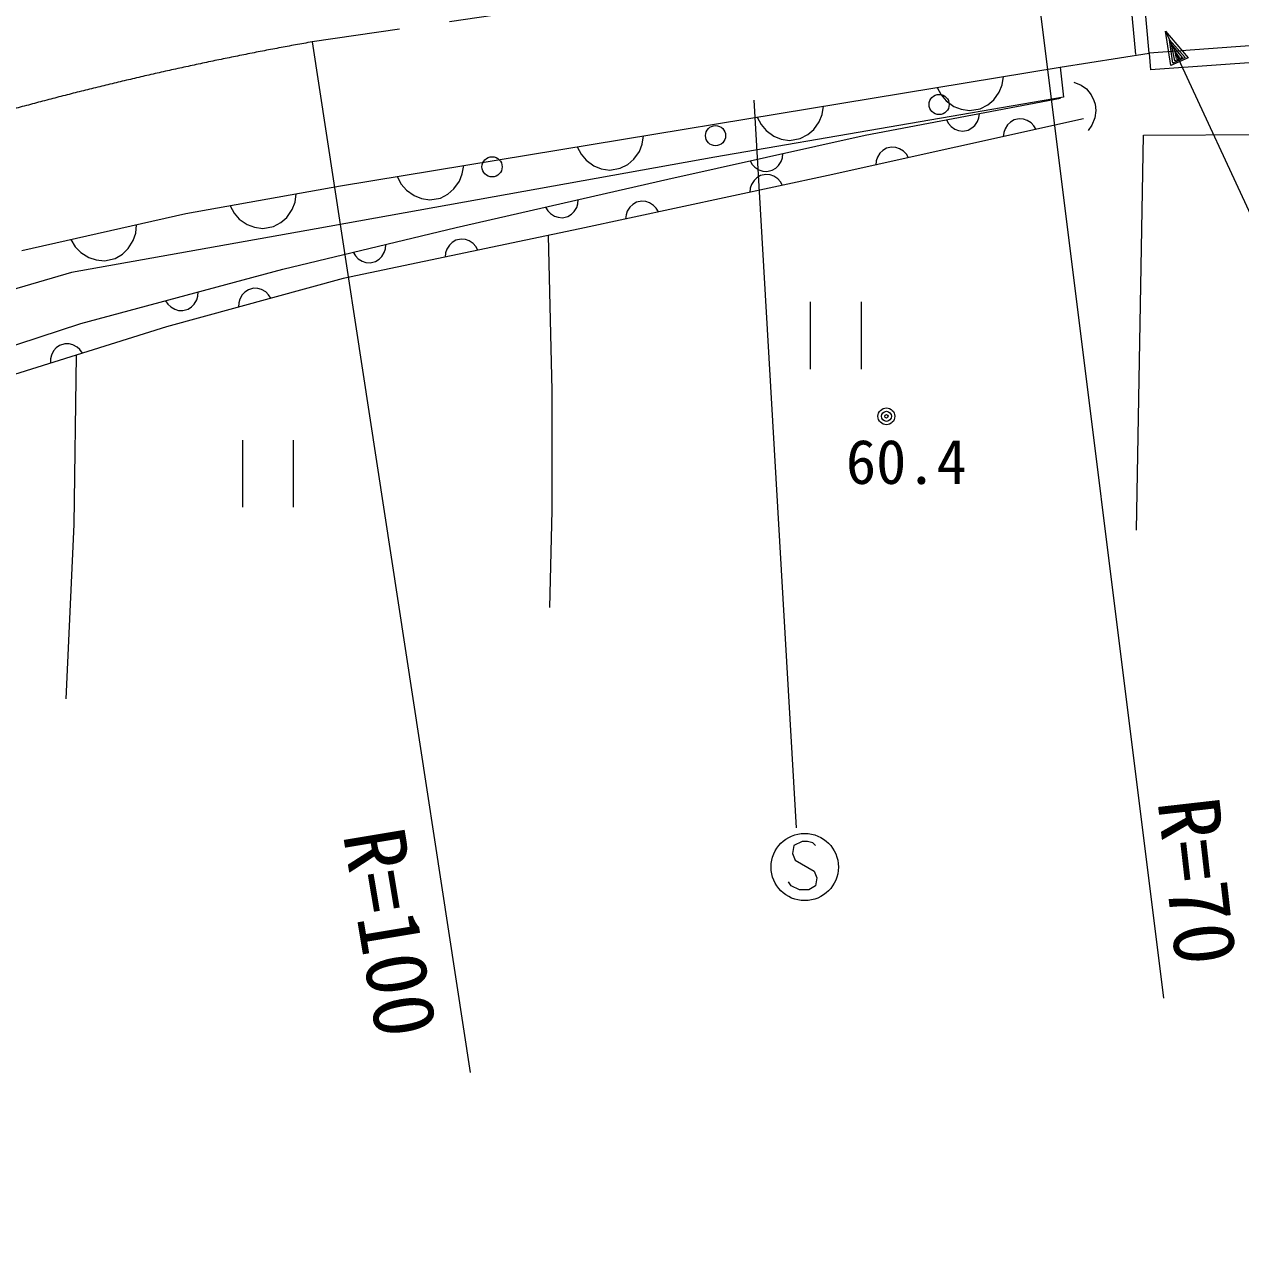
# Model space of a CAD drawing. Units: millimetres, scale not verified. Extents: x 40000 to 680000, y 20000 to 380000.
# Drawn here: x 427622 to 463754, y 275543 to 312234 of the extents above; entities that cross this region are included whole.
import ezdxf
from ezdxf.enums import TextEntityAlignment as Align

# ---------------------------------------------------------------- set-up
doc = ezdxf.new("R2010")
doc.units = ezdxf.units.MM
doc.header["$LTSCALE"] = 1000
doc.linetypes.add('CHAIN', pattern=[18.5, 12, -1.5, 3.5, -1.5])
for name, color, linetype, lineweight in [('M-BGD', 7, 'Continuous', 13), ('M-BGD-EXST', 7, 'Continuous', 13), ('M-BMK', 2, 'CHAIN', 13), ('M-STR-HTXT', 7, 'Continuous', 13)]:
    doc.layers.add(name, color=color, linetype=linetype, lineweight=lineweight)
doc.styles.add('ＭＳ ゴシック', font='')
doc.styles.get('ＭＳ ゴシック').set_extended_font_data('MS Gothic')

msp = doc.modelspace()

# ---------------------------------------------------------------- linework, layer by layer
at = {"layer": 'M-BGD'}
for p, q in [((461044, 311388), (460211, 320697)), ((460646, 311352), (459812, 320661)), ((467156, 311834), (461044, 311388)), ((458400, 310976), (461044, 311388)), ((461044, 311388), (461081, 310889)), ((467192, 311335), (461081, 310889)), ((437009, 307443), (458400, 310976)), ((458400, 310976), (458503, 310083)), ((456587, 310231), (456673, 310447)), ((456673, 310447), (456713, 310697)), ((458807, 310528), (459022, 310435)), ((459022, 310435), (459179, 310325)), ((458503, 310083), (448134, 308298)), ((452606, 308950), (458409, 310049)), ((454740, 310371), (454858, 310148)), ((454858, 310148), (455009, 309970)), ((456423, 310001), (456587, 310231)), ((459179, 310325), (459325, 310149)), ((459325, 310149), (459404, 309985)), ((451325, 309564), (451365, 309814)), ((455009, 309970), (455239, 309805)), ((455239, 309805), (455456, 309719)), ((455456, 309719), (455705, 309680)), ((455705, 309680), (456021, 309732)), ((456021, 309732), (456245, 309850)), ((456245, 309850), (456423, 310001)), ((459404, 309985), (459438, 309870)), ((459460, 309688), (459433, 309462)), ((459438, 309870), (459460, 309688)), ((449392, 309488), (449510, 309264)), ((451075, 309117), (451240, 309347)), ((451240, 309347), (451325, 309564)), ((459095, 309431), (451507, 307749)), ((455016, 309407), (455078, 309296)), ((455862, 309241), (455941, 309358)), ((455941, 309358), (455982, 309467)), ((455982, 309467), (455998, 309593)), ((456921, 309338), (456836, 309258)), ((457029, 309403), (456921, 309338)), ((457185, 309438), (457029, 309403)), ((457311, 309425), (457185, 309438)), ((457422, 309388), (457311, 309425)), ((457541, 309312), (457422, 309388)), ((457621, 309227), (457541, 309312)), ((459433, 309462), (459340, 309247)), ((446735, 307646), (452606, 308950)), ((449510, 309264), (449661, 309087)), ((449661, 309087), (449891, 308922)), ((450673, 308849), (450897, 308967)), ((450897, 308967), (451075, 309117)), ((455078, 309296), (455155, 309209)), ((455155, 309209), (455272, 309130)), ((455272, 309130), (455381, 309089)), ((455381, 309089), (455507, 309072)), ((455507, 309072), (455664, 309102)), ((455664, 309102), (455774, 309164)), ((455774, 309164), (455862, 309241)), ((456723, 309028), (456710, 308902)), ((456760, 309139), (456723, 309028)), ((456836, 309258), (456760, 309139)), ((457686, 309119), (457621, 309227)), ((459340, 309247), (459230, 309089)), ((460672, 297210), (460878, 308950)), ((460878, 308950), (467814, 308985)), ((444044, 308605), (444162, 308381)), ((445892, 308464), (445978, 308681)), ((445978, 308681), (446017, 308931)), ((449891, 308922), (450108, 308836)), ((450108, 308836), (450358, 308796)), ((450358, 308796), (450673, 308849)), ((453391, 308597), (453235, 308562)), ((453517, 308584), (453391, 308597)), ((453628, 308547), (453517, 308584)), ((448134, 308298), (436288, 306170)), ((444162, 308381), (444313, 308203)), ((444313, 308203), (444543, 308039)), ((445549, 308083), (445727, 308234)), ((445727, 308234), (445892, 308464)), ((450108, 308170), (450145, 308281)), ((450145, 308281), (450158, 308407)), ((452966, 308298), (452929, 308187)), ((453042, 308417), (452966, 308298)), ((453127, 308497), (453042, 308417)), ((453235, 308562), (453127, 308497)), ((453747, 308471), (453628, 308547)), ((453827, 308386), (453747, 308471)), ((453892, 308278), (453827, 308386)), ((440630, 307798), (440670, 308047)), ((444543, 308039), (444760, 307953)), ((444760, 307953), (445010, 307913)), ((445010, 307913), (445326, 307965)), ((445326, 307965), (445549, 308083)), ((449182, 308190), (449247, 308081)), ((449247, 308081), (449327, 307997)), ((449327, 307997), (449447, 307921)), ((449447, 307921), (449557, 307884)), ((449557, 307884), (449683, 307871)), ((449683, 307871), (449839, 307906)), ((449839, 307906), (449948, 307971)), ((449948, 307971), (450032, 308051)), ((450032, 308051), (450108, 308170)), ((452929, 308187), (452916, 308061)), ((438697, 307722), (438815, 307498)), ((438815, 307498), (438966, 307320)), ((440379, 307351), (440544, 307581)), ((440446, 306204), (446735, 307646)), ((440544, 307581), (440630, 307798)), ((451507, 307749), (444125, 306170)), ((449224, 307486), (449187, 307375)), ((449301, 307604), (449224, 307486)), ((449387, 307684), (449301, 307604)), ((449496, 307748), (449387, 307684)), ((449652, 307782), (449496, 307748)), ((449778, 307768), (449652, 307782)), ((449888, 307730), (449778, 307768)), ((450007, 307653), (449888, 307730)), ((450086, 307568), (450007, 307653)), ((450151, 307459), (450086, 307568)), ((432408, 306619), (437009, 307443)), ((435657, 306957), (435693, 307207)), ((438966, 307320), (439196, 307156)), ((439196, 307156), (439412, 307070)), ((439978, 307082), (440202, 307200)), ((440202, 307200), (440379, 307351)), ((449187, 307375), (449173, 307250)), ((433725, 306855), (433846, 306633)), ((435412, 306507), (435574, 306739)), ((435574, 306739), (435657, 306957)), ((439412, 307070), (439662, 307030)), ((439662, 307030), (439978, 307082)), ((443103, 306813), (443169, 306705)), ((443954, 306680), (444029, 306800)), ((444029, 306800), (444065, 306911)), ((444065, 306911), (444077, 307037)), ((445610, 306815), (445533, 306696)), ((445695, 306894), (445610, 306815)), ((445804, 306959), (445695, 306894)), ((445961, 306992), (445804, 306959)), ((446087, 306978), (445961, 306992)), ((446197, 306940), (446087, 306978)), ((446316, 306863), (446197, 306940)), ((446395, 306778), (446316, 306863)), ((446459, 306669), (446395, 306778)), ((427533, 305521), (432408, 306619)), ((433846, 306633), (433999, 306457)), ((433999, 306457), (434231, 306295)), ((435237, 306354), (435412, 306507)), ((443169, 306705), (443249, 306621)), ((443249, 306621), (443369, 306546)), ((443369, 306546), (443480, 306510)), ((443480, 306510), (443606, 306498)), ((443606, 306498), (443762, 306534)), ((443762, 306534), (443870, 306600)), ((443870, 306600), (443954, 306680)), ((445496, 306586), (445482, 306460)), ((445533, 306696), (445496, 306586)), ((436288, 306170), (429009, 304865)), ((430848, 305817), (430921, 306038)), ((430921, 306038), (430946, 306290)), ((434231, 306295), (434449, 306213)), ((434449, 306213), (434699, 306176)), ((434699, 306176), (435014, 306233)), ((435014, 306233), (435237, 306354)), ((435295, 304968), (440446, 306204)), ((444125, 306170), (437086, 304694)), ((428995, 305850), (429126, 305634)), ((429126, 305634), (429287, 305465)), ((430696, 305578), (430848, 305817)), ((438346, 305577), (438357, 305703)), ((440246, 305683), (440169, 305565)), ((440332, 305763), (440246, 305683)), ((440441, 305826), (440332, 305763)), ((440598, 305859), (440441, 305826)), ((440723, 305845), (440598, 305859)), ((440833, 305807), (440723, 305845)), ((440952, 305729), (440833, 305807)), ((441031, 305644), (440952, 305729)), ((441095, 305534), (441031, 305644)), ((443181, 305972), (443293, 301364)), ((429287, 305465), (429526, 305314)), ((429526, 305314), (429747, 305241)), ((429999, 305215), (430311, 305286)), ((430311, 305286), (430528, 305417)), ((430528, 305417), (430696, 305578)), ((437384, 305470), (437451, 305362)), ((437451, 305362), (437533, 305279)), ((437533, 305279), (437653, 305205)), ((438154, 305264), (438237, 305345)), ((438237, 305345), (438311, 305466)), ((438311, 305466), (438346, 305577)), ((440131, 305455), (440116, 305329)), ((440169, 305565), (440131, 305455)), ((429287, 303355), (435295, 304968)), ((429747, 305241), (429999, 305215)), ((437653, 305205), (437765, 305170)), ((437765, 305170), (437891, 305159)), ((437891, 305159), (438046, 305197)), ((438046, 305197), (438154, 305264)), ((429009, 304865), (424271, 303492)), ((437086, 304694), (431833, 303252)), ((432734, 304053), (432766, 304165)), ((432766, 304165), (432774, 304291)), ((434086, 304202), (434016, 304079)), ((434166, 304286), (434086, 304202)), ((434271, 304357), (434166, 304286)), ((434425, 304399), (434271, 304357)), ((434552, 304392), (434425, 304399)), ((434664, 304361), (434552, 304392)), ((434787, 304291), (434664, 304361)), ((434871, 304210), (434787, 304291)), ((434942, 304105), (434871, 304210)), ((431808, 304032), (431878, 303927)), ((431878, 303927), (431962, 303846)), ((431962, 303846), (432084, 303775)), ((432477, 303777), (432583, 303847)), ((432583, 303847), (432664, 303931)), ((432664, 303931), (432734, 304053)), ((433984, 303967), (433977, 303841)), ((434016, 304079), (433984, 303967)), ((450970, 304000), (450970, 302001)), ((452490, 302001), (452490, 304000)), ((432084, 303775), (432196, 303743)), ((432196, 303743), (432323, 303736)), ((432323, 303736), (432477, 303777)), ((424068, 301639), (429287, 303355)), ((431833, 303252), (425893, 301398)), ((428661, 302702), (428559, 302628)), ((428814, 302750), (428661, 302702)), ((428940, 302747), (428814, 302750)), ((429054, 302720), (428940, 302747)), ((429179, 302654), (429054, 302720)), ((428415, 302416), (428388, 302303)), ((428481, 302541), (428415, 302416)), ((428559, 302628), (428481, 302541)), ((429155, 302416), (429081, 297382)), ((429266, 302577), (429179, 302654)), ((429340, 302474), (429266, 302577)), ((428388, 302303), (428386, 302176)), ((443293, 301364), (443293, 297794)), ((434093, 299890), (434093, 297891)), ((435613, 297891), (435613, 299890)), ((443293, 297794), (443224, 294911)), ((429081, 297382), (428840, 292199))]:
    msp.add_line(p, q, dxfattribs=at)
for centre, major_axis in [((454801, 309862), (300, 0)), ((448157, 308936), (300, 0)), ((441514, 308010), (300, 0)), ((453234, 300595), (250, 0)), ((453234, 300595), (150, 0)), ((453234, 300595), (50, 0))]:
    msp.add_ellipse(centre, major_axis=major_axis, ratio=0.999761, dxfattribs=at)
at = {"layer": 'M-BGD-EXST'}
for p, q in [((449294, 309986), (450554, 288363)), ((450487, 287841), (450447, 287601)), ((450727, 287961), (450487, 287841)), ((450887, 287961), (450727, 287961)), ((451047, 287921), (450887, 287961)), ((451127, 287841), (451047, 287921)), ((450447, 287601), (450527, 287401)), ((450527, 287401), (451087, 287081)), ((451087, 287081), (451167, 286881)), ((450407, 286641), (450327, 286761)), ((450647, 286521), (450407, 286641)), ((451127, 286641), (450927, 286521)), ((451167, 286881), (451127, 286641)), ((450927, 286521), (450647, 286521))]:
    msp.add_line(p, q, dxfattribs=at)
msp.add_ellipse((450807, 287201), major_axis=(1000, 0), ratio=0.999761, dxfattribs=at)
at = {"layer": 'M-BMK'}
msp.add_line((452123, 314060), (436166, 311723), dxfattribs=at)
for centre, major_axis, start_param, end_param in [((468577, 245815), (69993, 0), 1.192851, 1.729377), ((453643, 213295), (99990, 0), 1.746485, 2.066964)]:
    msp.add_ellipse(centre, major_axis=major_axis, ratio=0.999761, start_param=start_param, end_param=end_param, dxfattribs=at)
at = {"layer": 'M-STR-HTXT'}
for p, q in [((457524, 314914), (461474, 283307)), ((461527, 312042), (478432, 275543)), ((461527, 312042), (462202, 311253)), ((461693, 311018), (461527, 312042)), ((436166, 311723), (440860, 281099)), ((461645, 311788), (462112, 311255)), ((461749, 311087), (461645, 311788)), ((461712, 311643), (462023, 311258)), ((461805, 311157), (461712, 311643)), ((462202, 311253), (461693, 311018)), ((462112, 311255), (461749, 311087)), ((462023, 311258), (461805, 311157)), ((461813, 311425), (461933, 311261)), ((461861, 311227), (461813, 311425)), ((461933, 311261), (461861, 311227))]:
    msp.add_line(p, q, dxfattribs=at)

# ---------------------------------------------------------------- texts
at = {"layer": 'M-STR-HTXT', "style": 'ＭＳ ゴシック'}
msp.add_text('60.4', height=1320, dxfattribs=at).set_placement((452030, 298189), align=Align.BOTTOM_LEFT)
for s, rotation, p in [('R=70', 276.502, (460746, 289097)), ('R=100', 279.502, (436535, 288087))]:
    msp.add_text(s, height=1833, rotation=rotation, dxfattribs=at).set_placement(p, align=Align.BOTTOM_LEFT)

doc.saveas('drawing.dxf')
